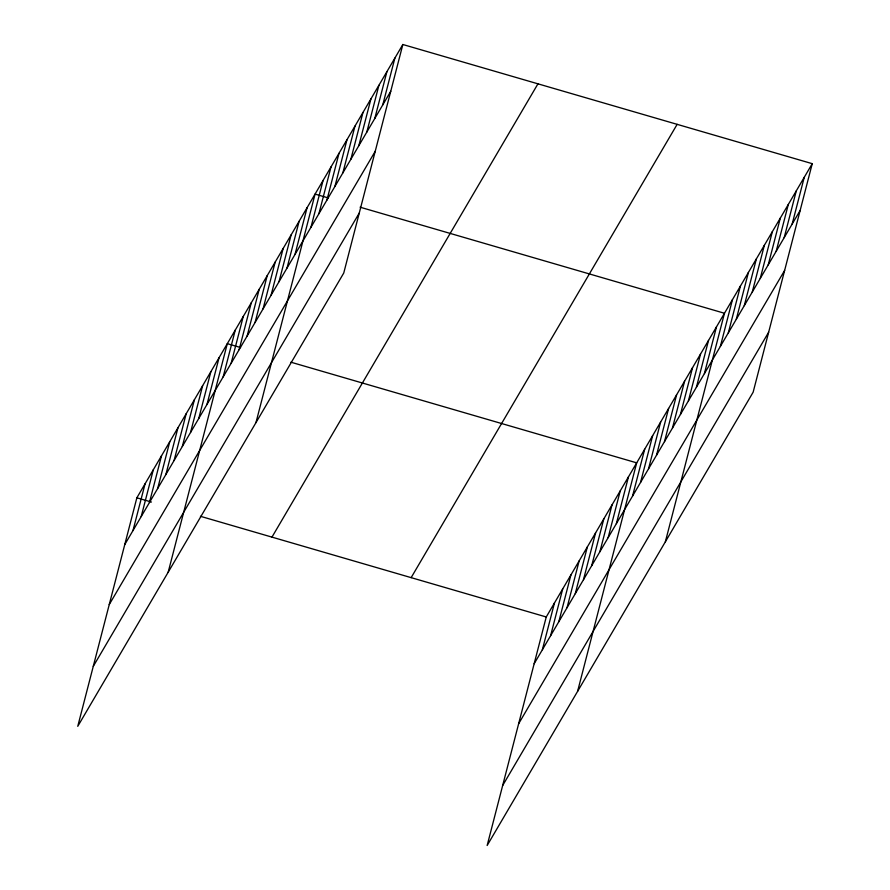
<?xml version="1.0" encoding="UTF-8"?>
<svg xmlns="http://www.w3.org/2000/svg" width="890" height="890" viewBox="0 0 890 890"><rect width="100%" height="100%" fill="white"/><g stroke="black" fill="none" stroke-linecap="round" stroke-linejoin="round"><path stroke-width="1.33" d="M402.847 44.5L136.86 497.799L77.753 726.329L343.751 273.03L402.847 44.5L812.247 163.671L753.14 392.201L487.153 845.5L546.249 616.97L812.247 163.671M132.988 530.562L145.081 483.782M141.21 516.545L153.303 469.775M149.431 502.539L161.524 455.758M157.652 488.521L169.745 441.752M165.874 474.515L177.967 427.745M174.095 460.508L186.188 413.728M182.316 446.491L194.409 399.721M190.538 432.484L202.631 385.704M198.759 418.467L210.852 371.697M206.981 404.461L219.073 357.68M168.188 572.203L227.295 343.674L240.545 347.534M223.179 376.848L235.272 330.079M231.155 363.253L243.259 316.473M239.143 349.648L251.236 302.878M247.12 336.053L259.213 289.283M255.096 322.458L267.2 275.678M263.073 308.852L275.177 262.083M271.061 295.257L283.154 248.477M279.037 281.663L291.13 234.882M287.014 268.057L299.118 221.287M295.002 254.462L307.095 207.682M255.975 422.617L315.071 194.087L328.321 197.947M310.955 227.262L323.059 180.492M318.932 213.667L331.036 166.886M326.919 200.061L339.012 153.291M334.896 186.466L346.989 139.697M342.873 172.871L354.976 126.091M350.86 159.266L362.953 112.496M358.837 145.671L370.93 98.89M366.814 132.076L378.906 85.295M374.79 118.47L386.894 71.701M382.778 104.875L394.871 58.095M542.377 649.733L554.47 602.953M550.599 635.716L562.691 588.946M558.82 621.71L570.913 574.929M567.041 607.692L579.134 560.923M575.263 593.686L587.356 546.916M583.484 579.679L595.577 532.899M591.705 565.662L603.798 518.892M599.927 551.655L612.02 504.875M608.148 537.638L620.241 490.868M616.37 523.632L628.462 476.862M577.588 691.385L636.684 462.845L290.874 362.185M632.567 496.019L644.672 449.25M640.555 482.425L652.648 435.644M648.532 468.83L660.625 422.049M656.509 455.224L668.613 408.454M664.496 441.629L676.589 394.849M672.473 428.023L684.566 381.254M680.45 414.428L692.542 367.659M688.426 400.834L700.53 354.053M696.414 387.228L708.507 340.458M704.39 373.633L716.483 326.853M665.364 541.788L724.471 313.258L360.105 207.192M720.355 346.433L732.448 299.663M728.332 332.838L740.424 286.057M736.308 319.243L748.401 272.462M744.285 305.637L756.389 258.868M752.273 292.042L764.365 245.262M760.249 278.437L772.342 231.667M768.226 264.842L780.33 218.072M776.202 251.247L788.306 204.466M784.19 237.641L796.283 190.872M792.167 224.046L804.26 177.266M124.767 544.569L390.755 91.281M109.248 604.555L375.246 151.256M93.272 666.343L359.26 213.055M271.962 537.126L537.949 83.827M411.147 577.643L677.145 124.344M534.156 663.74L800.143 210.452M518.648 723.726L784.635 270.427M502.661 785.525L768.649 332.226M136.86 497.799L151.434 502.038M200.439 516.3L546.249 616.97"/></g></svg>
